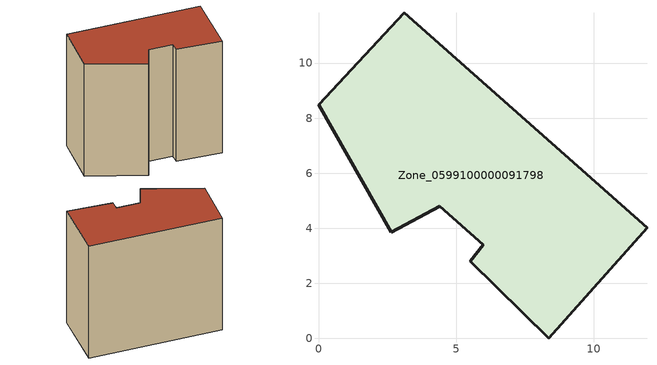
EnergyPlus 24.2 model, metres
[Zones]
Zone_0599100000091798
 floor ground (C_G): 11.93,4.03 8.37,0 5.51,2.81 5.99,3.4 4.4,4.8 2.64,3.86 0,8.48 3.11,11.83 z0
 wall outside (C_F): 3.11,11.83 0,8.48 2.64,3.86 4.4,4.8 5.99,3.4 5.51,2.81 8.37,0 11.93,4.03 3.11,11.83 z0:11.32
 roof outside (C_R): 11.93,4.03 3.11,11.83 0,8.48 2.64,3.86 4.4,4.8 5.99,3.4 5.51,2.81 8.37,0 z11.32
[BUILDING]
Pand.0599100000091798: North Axis=0; Terrain=City; Loads Convergence Tolerance Value=0.04; Temperature Convergence Tolerance Value=0.4; Solar Distribution=FullExterior; Maximum Number of Warmup Days=25; Minimum Number of Warmup Days=1
[Site:Location]
Rotterdam.The.Hague.AP_ZH_NLD Design_Conditions: Latitude=51.96; Longitude=4.45; Time Zone=1; Elevation=-4.5
[SITE:GROUNDTEMPERATURE:BUILDINGSURFACE]
18, 18, 18, 18, 18, 18, 18, 18, 18, 18, 18, 18
[MATERIAL] Thermal Absorptance=0.9; Solar Absorptance=0.7; Visible Absorptance=0.7
Name | Roughness | Thickness | Conductivity | Density | Specific Heat
G.TI.1946 | MediumSmooth | 0.15 | 1 | 540 | 1210
F.TI.1946 | Rough | 0.3 | 0.857143 | 1920 | 840
R.TI.1946 | MediumRough | 0.2 | 0.1 | 1500 | 1000
[CONSTRUCTION]
C_G: G.TI.1946
C_F: F.TI.1946
C_R: R.TI.1946
[ZONE]
Zone_0599100000091798: Type=1; Multiplier=1; Ceiling Height=Autocalculate; Volume=Autocalculate; Floor Area=autocalculate; Part of Total Floor Area=Yes
[ZONEINFILTRATION:DESIGNFLOWRATE]
Infil_Zone_0599100000091798: Zone or ZoneList or Space or SpaceList=Zone_0599100000091798; Schedule=AlwaysOn; Design Flow Rate Calculation Method=Flow/Area; Flow Rate per Floor Area=0.003; Constant Term Coefficient=1; Temperature Term Coefficient=0; Velocity Term Coefficient=0; Velocity Squared Term Coefficient=0
[HVACTEMPLATE:ZONE:IDEALLOADSAIRSYSTEM]
Zone_0599100000091798: Maximum Heating Supply Air Temperature=50; Minimum Cooling Supply Air Temperature=13; Maximum Heating Supply Air Humidity Ratio=0.0156; Minimum Cooling Supply Air Humidity Ratio=0.0077; Heating Limit=NoLimit; Cooling Limit=NoLimit; Dehumidification Control Type=ConstantSensibleHeatRatio; Cooling Sensible Heat Ratio=0.7; Dehumidification Setpoint=60; Humidification Control Type=None; Humidification Setpoint=30; Outdoor Air Method=None; Outdoor Air Flow Rate per Person=0.00944; Outdoor Air Flow Rate per Zone Floor Area=0; Outdoor Air Flow Rate per Zone=0; Demand Controlled Ventilation Type=None; Outdoor Air Economizer Type=NoEconomizer; Heat Recovery Type=None; Sensible Heat Recovery Effectiveness=0.7; Latent Heat Recovery Effectiveness=0.65
[ZONECONTROL:THERMOSTAT]
ThermostatControl_Zone_0599100000091798: Zone or ZoneList=Zone_0599100000091798; Control Type Schedule=DualSetpointControlType; Control 1=Thermostat_Zone_0599100000091798; Temperature Difference Between Cutout And Setpoint=0
[THERMOSTATSETPOINT:DUALSETPOINT]
Thermostat_Zone_0599100000091798: Heating Setpoint Temperature Schedule=HeatingSetpoint_Zone_0599100000091798; Cooling Setpoint Temperature Schedule=CoolingSetpoint_Zone_0599100000091798
[SCHEDULE:COMPACT]
HeatingSetpoint_Zone_0599100000091798: Through: 12/31, For: AllDays, Until: 24:00, 21
CoolingSetpoint_Zone_0599100000091798: Through: 12/31, For: AllDays, Until: 24:00, 24
DualSetpointControlType: Through: 12/31, For: AllDays, Until: 24:00, 4
AlwaysOn: Through: 12/31, For: AllDays, Until: 24:00, 1
